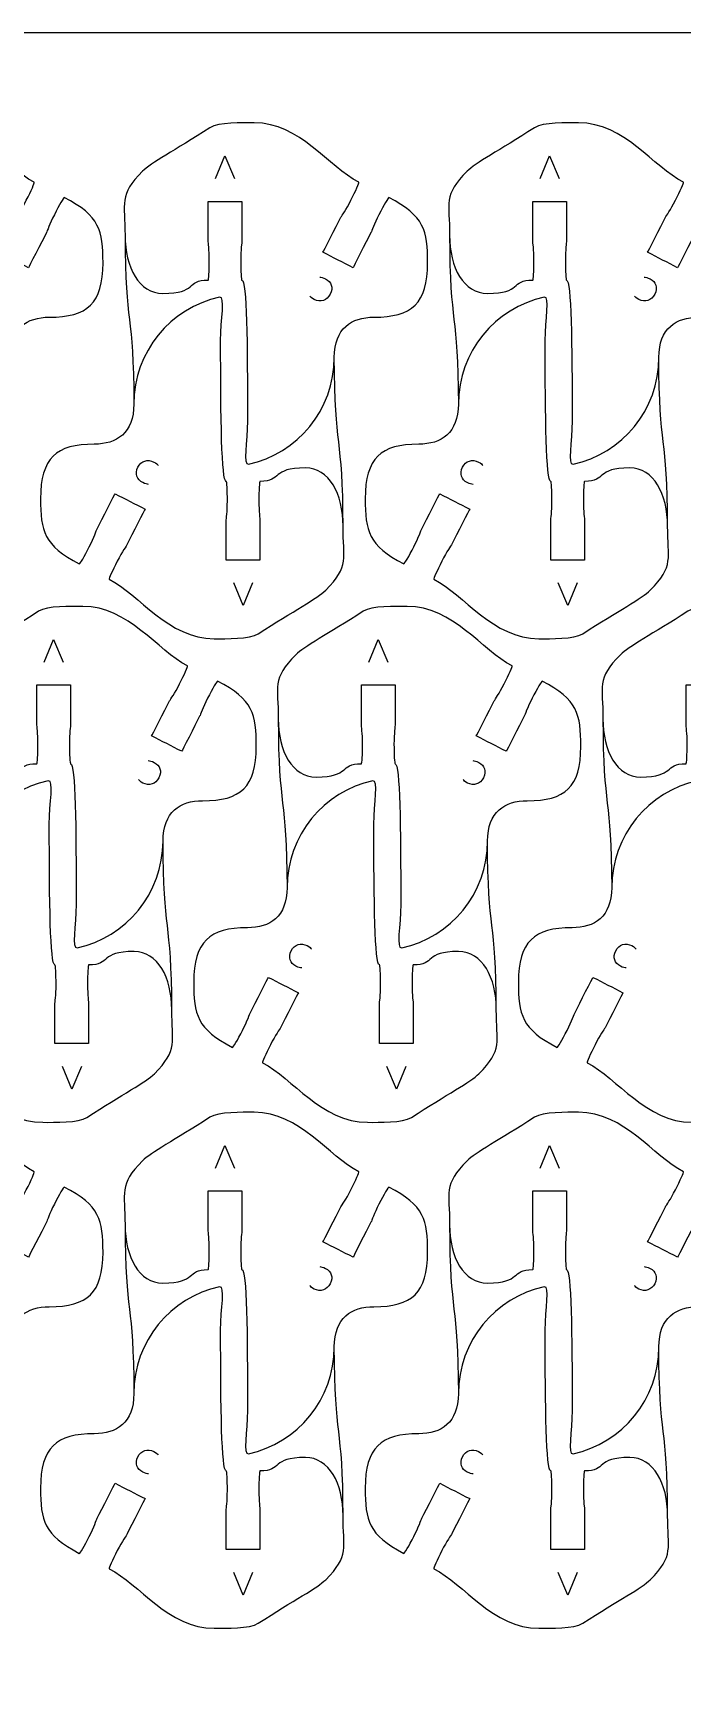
# Model space of a CAD drawing. Extents: x 0 to 300, y 0 to 300.
# Drawn here: x 96.4 to 154.2, y 153.5 to 300.1 of the extents above; entities that cross this region are included whole.
import ezdxf

# ---------------------------------------------------------------- set-up
doc = ezdxf.new("R2010")
doc.units = 0
doc.header["$MEASUREMENT"] = 0
doc.layers.add('DEFAULT', color=7, linetype='CONTINUOUS')

msp = doc.modelspace()

# ---------------------------------------------------------------- linework, layer by layer
at = {"layer": 'DEFAULT', "color": 250}
for points in [[(112.64, 287.15), (113.47, 289.17), (114.33, 287.15)], [(141.53, 287.15), (142.37, 289.17), (143.22, 287.15)], [(115.94, 251.17), (115.1, 249.15), (114.25, 251.17)], [(144.83, 251.17), (143.99, 249.15), (143.14, 251.17)], [(97.39, 244.12), (98.22, 246.14), (99.08, 244.12)], [(126.28, 244.12), (127.12, 246.14), (127.97, 244.12)], [(100.69, 208.14), (99.85, 206.12), (99, 208.14)], [(129.58, 208.14), (128.74, 206.12), (127.89, 208.14)], [(112.64, 199.1), (113.47, 201.12), (114.33, 199.1)], [(141.53, 199.1), (142.37, 201.12), (143.22, 199.1)], [(115.94, 163.12), (115.1, 161.1), (114.25, 163.12)], [(144.83, 163.12), (143.99, 161.1), (143.14, 163.12)]]:
    msp.add_lwpolyline(points, dxfattribs=at)
at = {"layer": 'DEFAULT', "color": 1}
for points, knots in [([(295, 0.1), (198.33, 0.1), (101.67, 0.1), (5, 0.1), (2.25, 0.1), (0, 2.35), (0, 5.1), (0, 101.77), (0, 198.43), (0, 295.1), (0, 297.85), (2.25, 300.1), (5, 300.1), (101.67, 300.1), (198.33, 300.1), (295, 300.1), (297.75, 300.1), (300, 297.85), (300, 295.1), (300, 198.43), (300, 101.77), (300, 5.1), (300, 2.35), (297.75, 0.1), (295, 0.1)], [0, 0, 0, 0, 822.047, 822.047, 822.047, 823.047, 823.047, 823.047, 1645.094, 1645.094, 1645.094, 1646.094, 1646.094, 1646.094, 2468.141, 2468.141, 2468.141, 2469.141, 2469.141, 2469.141, 3291.188, 3291.188, 3291.188, 3292.188, 3292.188, 3292.188, 3292.188]), ([(99.17, 285.45), (102.34, 283.82), (102.62, 282.51), (102.62, 279.65), (102.62, 276.03), (101.23, 274.81), (97.84, 274.81), (95.86, 274.81), (94.32, 273.83), (94.32, 271.23), (94.32, 266.57), (91.05, 262.68), (86.68, 261.72), (86.15, 261.62), (86.59, 263.73), (86.59, 265.57), (86.59, 272.51), (86.53, 278.11), (86.09, 278.11), (86.03, 278.11), (85.99, 278.89), (85.99, 279.86), (85.99, 280.83), (86.09, 281.44), (86.09, 281.61), (86.09, 282.78), (86.09, 283.95), (86.09, 285.11), (85.09, 285.11), (84.09, 285.11), (83.09, 285.11), (83.09, 283.95), (83.09, 282.78), (83.09, 281.61), (83.09, 281.44), (83.19, 280.83), (83.19, 279.86), (83.19, 278.89), (83.15, 278.11), (83.09, 278.11), (81.06, 278.11), (82.14, 276.92), (79.05, 276.92), (76.94, 276.92), (75.69, 279.23), (75.69, 282.09), (75.69, 284.98), (75.09, 285.64), (77.24, 287.79), (77.96, 288.51), (80.09, 289.63), (83.24, 291.67), (84, 292.16), (86.12, 292.11), (87.17, 292.11), (91.24, 292.11), (93.83, 288.18), (96.5, 286.81), (96.55, 286.79), (96.23, 286.07), (95.79, 285.21), (95.35, 284.35), (94.99, 283.85), (94.91, 283.7), (94.51, 282.91), (93.31, 280.58), (93.31, 280.58), (94.2, 280.12), (95.09, 279.67), (95.98, 279.21), (95.98, 279.21), (97.18, 281.55), (97.58, 282.33), (97.66, 282.49), (97.85, 283.07), (98.29, 283.93), (98.73, 284.79), (99.12, 285.47), (99.17, 285.45)], [1, 1, 1, 1, 2, 2, 2, 3, 3, 3, 4, 4, 4, 5, 5, 5, 6, 6, 6, 7, 7, 7, 8, 8, 8, 9, 9, 9, 18.921, 18.921, 18.921, 27.421, 27.421, 27.421, 37.342, 37.342, 37.342, 38.342, 38.342, 38.342, 39.342, 39.342, 39.342, 40.342, 40.342, 40.342, 41.342, 41.342, 41.342, 42.342, 42.342, 42.342, 43.342, 43.342, 43.342, 44.342, 44.342, 44.342, 45.342, 45.342, 45.342, 46.342, 46.342, 46.342, 47.342, 47.342, 47.342, 48.342, 48.342, 48.342, 56.848363, 56.848363, 56.848363, 57.848363, 57.848363, 57.848363, 58.848363, 58.848363, 58.848363, 59.848363, 59.848363, 59.848363, 59.848363]), ([(128.06, 285.45), (131.24, 283.82), (131.51, 282.51), (131.51, 279.65), (131.51, 276.03), (130.12, 274.81), (126.73, 274.81), (124.75, 274.81), (123.21, 273.83), (123.21, 271.23), (123.21, 266.57), (119.94, 262.68), (115.57, 261.72), (115.04, 261.62), (115.48, 263.73), (115.48, 265.57), (115.48, 272.51), (115.42, 278.11), (114.98, 278.11), (114.93, 278.11), (114.88, 278.89), (114.88, 279.86), (114.88, 280.83), (114.98, 281.44), (114.98, 281.61), (114.98, 282.78), (114.98, 283.95), (114.98, 285.11), (113.98, 285.11), (112.98, 285.11), (111.98, 285.11), (111.98, 283.95), (111.98, 282.78), (111.98, 281.61), (111.98, 281.44), (112.08, 280.83), (112.08, 279.86), (112.08, 278.89), (112.04, 278.11), (111.98, 278.11), (109.96, 278.11), (111.04, 276.92), (107.95, 276.92), (105.83, 276.92), (104.58, 279.23), (104.58, 282.09), (104.58, 284.98), (103.99, 285.64), (106.14, 287.79), (106.85, 288.51), (108.98, 289.63), (112.14, 291.67), (112.89, 292.16), (115.01, 292.11), (116.06, 292.11), (120.13, 292.11), (122.72, 288.18), (125.39, 286.81), (125.44, 286.79), (125.13, 286.07), (124.68, 285.21), (124.24, 284.35), (123.88, 283.85), (123.8, 283.7), (123.4, 282.91), (122.2, 280.58), (122.2, 280.58), (123.1, 280.12), (123.99, 279.67), (124.88, 279.21), (124.88, 279.21), (126.07, 281.55), (126.47, 282.33), (126.55, 282.49), (126.74, 283.07), (127.18, 283.93), (127.62, 284.79), (128.01, 285.47), (128.06, 285.45)], [1, 1, 1, 1, 2, 2, 2, 3, 3, 3, 4, 4, 4, 5, 5, 5, 6, 6, 6, 7, 7, 7, 8, 8, 8, 9, 9, 9, 18.921, 18.921, 18.921, 27.421, 27.421, 27.421, 37.342, 37.342, 37.342, 38.342, 38.342, 38.342, 39.342, 39.342, 39.342, 40.342, 40.342, 40.342, 41.342, 41.342, 41.342, 42.342, 42.342, 42.342, 43.342, 43.342, 43.342, 44.342, 44.342, 44.342, 45.342, 45.342, 45.342, 46.342, 46.342, 46.342, 47.342, 47.342, 47.342, 48.342, 48.342, 48.342, 56.848363, 56.848363, 56.848363, 57.848363, 57.848363, 57.848363, 58.848363, 58.848363, 58.848363, 59.848363, 59.848363, 59.848363, 59.848363]), ([(156.96, 285.45), (160.13, 283.82), (160.4, 282.51), (160.4, 279.65), (160.4, 276.03), (159.01, 274.81), (155.63, 274.81), (153.65, 274.81), (152.1, 273.83), (152.1, 271.23), (152.1, 266.57), (148.83, 262.68), (144.46, 261.72), (143.93, 261.62), (144.38, 263.73), (144.38, 265.57), (144.38, 272.51), (144.31, 278.11), (143.87, 278.11), (143.82, 278.11), (143.78, 278.89), (143.78, 279.86), (143.78, 280.83), (143.87, 281.44), (143.87, 281.61), (143.87, 282.78), (143.87, 283.95), (143.87, 285.11), (142.87, 285.11), (141.88, 285.11), (140.88, 285.11), (140.88, 283.95), (140.88, 282.78), (140.88, 281.61), (140.88, 281.44), (140.97, 280.83), (140.97, 279.86), (140.97, 278.89), (140.93, 278.11), (140.88, 278.11), (138.85, 278.11), (139.93, 276.92), (136.84, 276.92), (134.73, 276.92), (133.47, 279.23), (133.47, 282.09), (133.47, 284.98), (132.88, 285.64), (135.03, 287.79), (135.74, 288.51), (137.87, 289.63), (141.03, 291.67), (141.78, 292.16), (143.91, 292.11), (144.95, 292.11), (149.02, 292.11), (151.61, 288.18), (154.28, 286.81), (154.33, 286.79), (154.02, 286.07), (153.57, 285.21), (153.14, 284.35), (152.77, 283.85), (152.69, 283.7), (152.29, 282.91), (151.1, 280.58), (151.1, 280.58), (151.99, 280.12), (152.88, 279.67), (153.77, 279.21), (153.77, 279.21), (154.97, 281.55), (155.36, 282.33), (155.44, 282.49), (155.63, 283.07), (156.07, 283.93), (156.51, 284.79), (156.91, 285.47), (156.96, 285.45)], [1, 1, 1, 1, 2, 2, 2, 3, 3, 3, 4, 4, 4, 5, 5, 5, 6, 6, 6, 7, 7, 7, 8, 8, 8, 9, 9, 9, 18.921, 18.921, 18.921, 27.421, 27.421, 27.421, 37.342, 37.342, 37.342, 38.342, 38.342, 38.342, 39.342, 39.342, 39.342, 40.342, 40.342, 40.342, 41.342, 41.342, 41.342, 42.342, 42.342, 42.342, 43.342, 43.342, 43.342, 44.342, 44.342, 44.342, 45.342, 45.342, 45.342, 46.342, 46.342, 46.342, 47.342, 47.342, 47.342, 48.342, 48.342, 48.342, 56.848363, 56.848363, 56.848363, 57.848363, 57.848363, 57.848363, 58.848363, 58.848363, 58.848363, 59.848363, 59.848363, 59.848363, 59.848363]), ([(100.51, 252.87), (97.34, 254.49), (97.06, 255.8), (97.06, 258.66), (97.06, 262.28), (98.46, 263.51), (101.84, 263.51), (103.82, 263.51), (105.36, 264.48), (105.36, 267.08), (105.36, 271.74), (108.63, 275.63), (113, 276.59), (113.53, 276.69), (113.09, 274.58), (113.09, 272.74), (113.09, 265.81), (113.16, 260.2), (113.59, 260.2), (113.65, 260.2), (113.69, 259.42), (113.69, 258.45), (113.69, 257.48), (113.59, 256.87), (113.59, 256.7), (113.59, 255.53), (113.59, 254.36), (113.59, 253.2), (114.59, 253.2), (115.59, 253.2), (116.59, 253.2), (116.59, 254.36), (116.59, 255.53), (116.59, 256.7), (116.59, 256.87), (116.49, 257.48), (116.49, 258.45), (116.49, 259.42), (116.54, 260.2), (116.59, 260.2), (118.62, 260.2), (117.54, 261.4), (120.63, 261.4), (122.74, 261.4), (123.99, 259.09), (123.99, 256.22), (123.99, 253.33), (124.59, 252.67), (122.44, 250.52), (121.73, 249.81), (119.59, 248.68), (116.44, 246.64), (115.68, 246.15), (113.56, 246.2), (112.52, 246.2), (108.44, 246.2), (105.85, 250.13), (103.18, 251.5), (103.13, 251.53), (103.45, 252.24), (103.89, 253.1), (104.33, 253.97), (104.7, 254.46), (104.78, 254.62), (105.17, 255.4), (106.37, 257.73), (106.37, 257.73), (105.48, 258.19), (104.59, 258.64), (103.7, 259.1), (103.7, 259.1), (102.5, 256.76), (102.1, 255.98), (102.03, 255.83), (101.84, 255.24), (101.4, 254.38), (100.96, 253.52), (100.56, 252.84), (100.51, 252.87)], [1, 1, 1, 1, 2, 2, 2, 3, 3, 3, 4, 4, 4, 5, 5, 5, 6, 6, 6, 7, 7, 7, 8, 8, 8, 9, 9, 9, 18.92, 18.92, 18.92, 27.42, 27.42, 27.42, 37.34, 37.34, 37.34, 38.34, 38.34, 38.34, 39.34, 39.34, 39.34, 40.34, 40.34, 40.34, 41.34, 41.34, 41.34, 42.34, 42.34, 42.34, 43.34, 43.34, 43.34, 44.34, 44.34, 44.34, 45.34, 45.34, 45.34, 46.34, 46.34, 46.34, 47.34, 47.34, 47.34, 48.34, 48.34, 48.34, 56.846363, 56.846363, 56.846363, 57.846363, 57.846363, 57.846363, 58.846363, 58.846363, 58.846363, 59.846363, 59.846363, 59.846363, 59.846363]), ([(129.4, 252.87), (126.23, 254.49), (125.96, 255.8), (125.96, 258.66), (125.96, 262.28), (127.35, 263.51), (130.73, 263.51), (132.71, 263.51), (134.25, 264.48), (134.25, 267.08), (134.25, 271.74), (137.52, 275.63), (141.9, 276.59), (142.42, 276.69), (141.98, 274.58), (141.98, 272.74), (141.98, 265.81), (142.05, 260.2), (142.48, 260.2), (142.54, 260.2), (142.58, 259.42), (142.58, 258.45), (142.58, 257.48), (142.48, 256.87), (142.48, 256.7), (142.48, 255.53), (142.48, 254.36), (142.48, 253.2), (143.48, 253.2), (144.48, 253.2), (145.48, 253.2), (145.48, 254.36), (145.48, 255.53), (145.48, 256.7), (145.48, 256.87), (145.38, 257.48), (145.38, 258.45), (145.38, 259.42), (145.43, 260.2), (145.48, 260.2), (147.51, 260.2), (146.43, 261.4), (149.52, 261.4), (151.63, 261.4), (152.88, 259.09), (152.88, 256.22), (152.88, 253.33), (153.48, 252.67), (151.33, 250.52), (150.62, 249.81), (148.48, 248.68), (145.33, 246.64), (144.57, 246.15), (142.45, 246.2), (141.41, 246.2), (137.34, 246.2), (134.75, 250.13), (132.08, 251.5), (132.03, 251.53), (132.34, 252.24), (132.78, 253.1), (133.22, 253.97), (133.59, 254.46), (133.67, 254.62), (134.07, 255.4), (135.26, 257.73), (135.26, 257.73), (134.37, 258.19), (133.48, 258.64), (132.59, 259.1), (132.59, 259.1), (131.39, 256.76), (131, 255.98), (130.92, 255.83), (130.73, 255.24), (130.29, 254.38), (129.85, 253.52), (129.45, 252.84), (129.4, 252.87)], [1, 1, 1, 1, 2, 2, 2, 3, 3, 3, 4, 4, 4, 5, 5, 5, 6, 6, 6, 7, 7, 7, 8, 8, 8, 9, 9, 9, 18.92, 18.92, 18.92, 27.42, 27.42, 27.42, 37.34, 37.34, 37.34, 38.34, 38.34, 38.34, 39.34, 39.34, 39.34, 40.34, 40.34, 40.34, 41.34, 41.34, 41.34, 42.34, 42.34, 42.34, 43.34, 43.34, 43.34, 44.34, 44.34, 44.34, 45.34, 45.34, 45.34, 46.34, 46.34, 46.34, 47.34, 47.34, 47.34, 48.34, 48.34, 48.34, 56.846363, 56.846363, 56.846363, 57.846363, 57.846363, 57.846363, 58.846363, 58.846363, 58.846363, 59.846363, 59.846363, 59.846363, 59.846363]), ([(112.81, 242.42), (115.99, 240.79), (116.26, 239.48), (116.26, 236.62), (116.26, 233), (114.87, 231.78), (111.48, 231.78), (109.5, 231.78), (107.96, 230.8), (107.96, 228.2), (107.96, 223.54), (104.69, 219.65), (100.32, 218.69), (99.79, 218.59), (100.23, 220.7), (100.23, 222.55), (100.23, 229.48), (100.17, 235.08), (99.73, 235.08), (99.68, 235.08), (99.63, 235.87), (99.63, 236.83), (99.63, 237.8), (99.73, 238.41), (99.73, 238.59), (99.73, 239.75), (99.73, 240.92), (99.73, 242.09), (98.73, 242.09), (97.73, 242.09), (96.73, 242.09), (96.73, 240.92), (96.73, 239.75), (96.73, 238.59), (96.73, 238.41), (96.83, 237.8), (96.83, 236.83), (96.83, 235.87), (96.79, 235.08), (96.73, 235.08), (94.7, 235.08), (95.79, 233.89), (92.69, 233.89), (90.58, 233.89), (89.33, 236.2), (89.33, 239.07), (89.33, 241.95), (88.74, 242.62), (90.88, 244.77), (91.6, 245.48), (93.73, 246.61), (96.88, 248.64), (97.64, 249.13), (99.76, 249.08), (100.81, 249.08), (104.88, 249.08), (107.47, 245.15), (110.14, 243.78), (110.19, 243.76), (109.87, 243.04), (109.43, 242.18), (108.99, 241.32), (108.63, 240.82), (108.55, 240.67), (108.15, 239.89), (106.95, 237.55), (106.95, 237.55), (107.84, 237.1), (108.73, 236.64), (109.63, 236.18), (109.63, 236.18), (110.82, 238.52), (111.22, 239.3), (111.3, 239.46), (111.49, 240.04), (111.93, 240.9), (112.37, 241.77), (112.76, 242.44), (112.81, 242.42)], [1, 1, 1, 1, 2, 2, 2, 3, 3, 3, 4, 4, 4, 5, 5, 5, 6, 6, 6, 7, 7, 7, 8, 8, 8, 9, 9, 9, 18.921, 18.921, 18.921, 27.421, 27.421, 27.421, 37.342, 37.342, 37.342, 38.342, 38.342, 38.342, 39.342, 39.342, 39.342, 40.342, 40.342, 40.342, 41.342, 41.342, 41.342, 42.342, 42.342, 42.342, 43.342, 43.342, 43.342, 44.342, 44.342, 44.342, 45.342, 45.342, 45.342, 46.342, 46.342, 46.342, 47.342, 47.342, 47.342, 48.342, 48.342, 48.342, 56.848363, 56.848363, 56.848363, 57.848363, 57.848363, 57.848363, 58.848363, 58.848363, 58.848363, 59.848363, 59.848363, 59.848363, 59.848363]), ([(141.7, 242.42), (144.88, 240.79), (145.15, 239.48), (145.15, 236.62), (145.15, 233), (143.76, 231.78), (140.38, 231.78), (138.39, 231.78), (136.85, 230.8), (136.85, 228.2), (136.85, 223.54), (133.58, 219.65), (129.21, 218.69), (128.68, 218.59), (129.12, 220.7), (129.12, 222.55), (129.12, 229.48), (129.06, 235.08), (128.62, 235.08), (128.57, 235.08), (128.52, 235.87), (128.52, 236.83), (128.52, 237.8), (128.62, 238.41), (128.62, 238.59), (128.62, 239.75), (128.62, 240.92), (128.62, 242.09), (127.62, 242.09), (126.62, 242.09), (125.62, 242.09), (125.62, 240.92), (125.62, 239.75), (125.62, 238.59), (125.62, 238.41), (125.72, 237.8), (125.72, 236.83), (125.72, 235.87), (125.68, 235.08), (125.62, 235.08), (123.6, 235.08), (124.68, 233.89), (121.59, 233.89), (119.47, 233.89), (118.22, 236.2), (118.22, 239.07), (118.22, 241.95), (117.63, 242.62), (119.78, 244.77), (120.49, 245.48), (122.62, 246.61), (125.78, 248.64), (126.53, 249.13), (128.66, 249.08), (129.7, 249.08), (133.77, 249.08), (136.36, 245.15), (139.03, 243.78), (139.08, 243.76), (138.77, 243.04), (138.32, 242.18), (137.89, 241.32), (137.52, 240.82), (137.44, 240.67), (137.04, 239.89), (135.85, 237.55), (135.85, 237.55), (136.74, 237.1), (137.63, 236.64), (138.52, 236.18), (138.52, 236.18), (139.71, 238.52), (140.11, 239.3), (140.19, 239.46), (140.38, 240.04), (140.82, 240.9), (141.26, 241.77), (141.66, 242.44), (141.7, 242.42)], [1, 1, 1, 1, 2, 2, 2, 3, 3, 3, 4, 4, 4, 5, 5, 5, 6, 6, 6, 7, 7, 7, 8, 8, 8, 9, 9, 9, 18.921, 18.921, 18.921, 27.421, 27.421, 27.421, 37.342, 37.342, 37.342, 38.342, 38.342, 38.342, 39.342, 39.342, 39.342, 40.342, 40.342, 40.342, 41.342, 41.342, 41.342, 42.342, 42.342, 42.342, 43.342, 43.342, 43.342, 44.342, 44.342, 44.342, 45.342, 45.342, 45.342, 46.342, 46.342, 46.342, 47.342, 47.342, 47.342, 48.342, 48.342, 48.342, 56.848363, 56.848363, 56.848363, 57.848363, 57.848363, 57.848363, 58.848363, 58.848363, 58.848363, 59.848363, 59.848363, 59.848363, 59.848363]), ([(170.6, 242.42), (173.77, 240.79), (174.04, 239.48), (174.04, 236.62), (174.04, 233), (172.65, 231.78), (169.27, 231.78), (167.29, 231.78), (165.75, 230.8), (165.75, 228.2), (165.75, 223.54), (162.48, 219.65), (158.1, 218.69), (157.58, 218.59), (158.02, 220.7), (158.02, 222.55), (158.02, 229.48), (157.95, 235.08), (157.52, 235.08), (157.46, 235.08), (157.42, 235.87), (157.42, 236.83), (157.42, 237.8), (157.52, 238.41), (157.52, 238.59), (157.52, 239.75), (157.52, 240.92), (157.52, 242.09), (156.52, 242.09), (155.52, 242.09), (154.52, 242.09), (154.52, 240.92), (154.52, 239.75), (154.52, 238.59), (154.52, 238.41), (154.62, 237.8), (154.62, 236.83), (154.62, 235.87), (154.57, 235.08), (154.52, 235.08), (152.49, 235.08), (153.57, 233.89), (150.48, 233.89), (148.37, 233.89), (147.12, 236.2), (147.12, 239.07), (147.12, 241.95), (146.52, 242.62), (148.67, 244.77), (149.38, 245.48), (151.52, 246.61), (154.67, 248.64), (155.43, 249.13), (157.55, 249.08), (158.59, 249.08), (162.66, 249.08), (165.25, 245.15), (167.92, 243.78), (167.97, 243.76), (167.66, 243.04), (167.22, 242.18), (166.78, 241.32), (166.41, 240.82), (166.33, 240.67), (165.93, 239.89), (164.74, 237.55), (164.74, 237.55), (165.63, 237.1), (166.52, 236.64), (167.41, 236.18), (167.41, 236.18), (168.61, 238.52), (169, 239.3), (169.08, 239.46), (169.27, 240.04), (169.71, 240.9), (170.15, 241.77), (170.55, 242.44), (170.6, 242.42)], [1, 1, 1, 1, 2, 2, 2, 3, 3, 3, 4, 4, 4, 5, 5, 5, 6, 6, 6, 7, 7, 7, 8, 8, 8, 9, 9, 9, 18.921, 18.921, 18.921, 27.421, 27.421, 27.421, 37.342, 37.342, 37.342, 38.342, 38.342, 38.342, 39.342, 39.342, 39.342, 40.342, 40.342, 40.342, 41.342, 41.342, 41.342, 42.342, 42.342, 42.342, 43.342, 43.342, 43.342, 44.342, 44.342, 44.342, 45.342, 45.342, 45.342, 46.342, 46.342, 46.342, 47.342, 47.342, 47.342, 48.342, 48.342, 48.342, 56.848363, 56.848363, 56.848363, 57.848363, 57.848363, 57.848363, 58.848363, 58.848363, 58.848363, 59.848363, 59.848363, 59.848363, 59.848363]), ([(85.26, 209.84), (82.09, 211.46), (81.81, 212.78), (81.81, 215.63), (81.81, 219.25), (83.21, 220.48), (86.59, 220.48), (88.57, 220.48), (90.11, 221.45), (90.11, 224.05), (90.11, 228.71), (93.38, 232.6), (97.75, 233.56), (98.28, 233.66), (97.84, 231.55), (97.84, 229.71), (97.84, 222.78), (97.91, 217.17), (98.34, 217.17), (98.4, 217.17), (98.44, 216.39), (98.44, 215.42), (98.44, 214.45), (98.34, 213.85), (98.34, 213.67), (98.34, 212.5), (98.34, 211.34), (98.34, 210.17), (99.34, 210.17), (100.34, 210.17), (101.34, 210.17), (101.34, 211.34), (101.34, 212.5), (101.34, 213.67), (101.34, 213.85), (101.24, 214.45), (101.24, 215.42), (101.24, 216.39), (101.29, 217.17), (101.34, 217.17), (103.37, 217.17), (102.29, 218.37), (105.38, 218.37), (107.49, 218.37), (108.74, 216.06), (108.74, 213.19), (108.74, 210.31), (109.34, 209.64), (107.19, 207.49), (106.48, 206.78), (104.34, 205.65), (101.19, 203.61), (100.43, 203.12), (98.31, 203.17), (97.27, 203.17), (93.19, 203.17), (90.6, 207.11), (87.93, 208.47), (87.88, 208.5), (88.2, 209.21), (88.64, 210.08), (89.08, 210.94), (89.45, 211.43), (89.52, 211.59), (89.92, 212.37), (91.12, 214.7), (91.12, 214.7), (90.23, 215.16), (89.34, 215.62), (88.45, 216.07), (88.45, 216.07), (87.25, 213.73), (86.85, 212.95), (86.78, 212.8), (86.59, 212.21), (86.15, 211.35), (85.71, 210.49), (85.31, 209.81), (85.26, 209.84)], [1, 1, 1, 1, 2, 2, 2, 3, 3, 3, 4, 4, 4, 5, 5, 5, 6, 6, 6, 7, 7, 7, 8, 8, 8, 9, 9, 9, 18.92, 18.92, 18.92, 27.42, 27.42, 27.42, 37.34, 37.34, 37.34, 38.34, 38.34, 38.34, 39.34, 39.34, 39.34, 40.34, 40.34, 40.34, 41.34, 41.34, 41.34, 42.34, 42.34, 42.34, 43.34, 43.34, 43.34, 44.34, 44.34, 44.34, 45.34, 45.34, 45.34, 46.34, 46.34, 46.34, 47.34, 47.34, 47.34, 48.34, 48.34, 48.34, 56.846363, 56.846363, 56.846363, 57.846363, 57.846363, 57.846363, 58.846363, 58.846363, 58.846363, 59.846363, 59.846363, 59.846363, 59.846363]), ([(114.15, 209.84), (110.98, 211.46), (110.7, 212.78), (110.7, 215.63), (110.7, 219.25), (112.1, 220.48), (115.48, 220.48), (117.46, 220.48), (119, 221.45), (119, 224.05), (119, 228.71), (122.27, 232.6), (126.64, 233.56), (127.17, 233.66), (126.73, 231.55), (126.73, 229.71), (126.73, 222.78), (126.8, 217.17), (127.23, 217.17), (127.29, 217.17), (127.33, 216.39), (127.33, 215.42), (127.33, 214.45), (127.23, 213.85), (127.23, 213.67), (127.23, 212.5), (127.23, 211.34), (127.23, 210.17), (128.23, 210.17), (129.23, 210.17), (130.23, 210.17), (130.23, 211.34), (130.23, 212.5), (130.23, 213.67), (130.23, 213.85), (130.13, 214.45), (130.13, 215.42), (130.13, 216.39), (130.18, 217.17), (130.23, 217.17), (132.26, 217.17), (131.18, 218.37), (134.27, 218.37), (136.38, 218.37), (137.63, 216.06), (137.63, 213.19), (137.63, 210.31), (138.23, 209.64), (136.08, 207.49), (135.37, 206.78), (133.23, 205.65), (130.08, 203.61), (129.32, 203.12), (127.2, 203.17), (126.16, 203.17), (122.08, 203.17), (119.5, 207.11), (116.82, 208.47), (116.77, 208.5), (117.09, 209.21), (117.53, 210.08), (117.97, 210.94), (118.34, 211.43), (118.42, 211.59), (118.81, 212.37), (120.01, 214.7), (120.01, 214.7), (119.12, 215.16), (118.23, 215.62), (117.34, 216.07), (117.34, 216.07), (116.14, 213.73), (115.74, 212.95), (115.67, 212.8), (115.48, 212.21), (115.04, 211.35), (114.6, 210.49), (114.2, 209.81), (114.15, 209.84)], [1, 1, 1, 1, 2, 2, 2, 3, 3, 3, 4, 4, 4, 5, 5, 5, 6, 6, 6, 7, 7, 7, 8, 8, 8, 9, 9, 9, 18.92, 18.92, 18.92, 27.42, 27.42, 27.42, 37.34, 37.34, 37.34, 38.34, 38.34, 38.34, 39.34, 39.34, 39.34, 40.34, 40.34, 40.34, 41.34, 41.34, 41.34, 42.34, 42.34, 42.34, 43.34, 43.34, 43.34, 44.34, 44.34, 44.34, 45.34, 45.34, 45.34, 46.34, 46.34, 46.34, 47.34, 47.34, 47.34, 48.34, 48.34, 48.34, 56.846363, 56.846363, 56.846363, 57.846363, 57.846363, 57.846363, 58.846363, 58.846363, 58.846363, 59.846363, 59.846363, 59.846363, 59.846363]), ([(143.04, 209.84), (139.87, 211.46), (139.6, 212.78), (139.6, 215.63), (139.6, 219.25), (140.99, 220.48), (144.37, 220.48), (146.35, 220.48), (147.9, 221.45), (147.9, 224.05), (147.9, 228.71), (151.17, 232.6), (155.54, 233.56), (156.07, 233.66), (155.62, 231.55), (155.62, 229.71), (155.62, 222.78), (155.69, 217.17), (156.13, 217.17), (156.18, 217.17), (156.22, 216.39), (156.22, 215.42), (156.22, 214.45), (156.13, 213.85), (156.13, 213.67), (156.13, 212.5), (156.13, 211.34), (156.13, 210.17), (157.12, 210.17), (158.12, 210.17), (159.12, 210.17), (159.12, 211.34), (159.12, 212.5), (159.12, 213.67), (159.12, 213.85), (159.03, 214.45), (159.03, 215.42), (159.03, 216.39), (159.07, 217.17), (159.12, 217.17), (161.15, 217.17), (160.07, 218.37), (163.16, 218.37), (165.27, 218.37), (166.53, 216.06), (166.53, 213.19), (166.53, 210.31), (167.12, 209.64), (164.97, 207.49), (164.26, 206.78), (162.13, 205.65), (158.97, 203.61), (158.22, 203.12), (156.09, 203.17), (155.05, 203.17), (150.98, 203.17), (148.39, 207.11), (145.72, 208.47), (145.67, 208.5), (145.98, 209.21), (146.43, 210.08), (146.86, 210.94), (147.23, 211.43), (147.31, 211.59), (147.71, 212.37), (148.9, 214.7), (148.9, 214.7), (148.01, 215.16), (147.12, 215.62), (146.23, 216.07), (146.23, 216.07), (145.03, 213.73), (144.64, 212.95), (144.56, 212.8), (144.37, 212.21), (143.93, 211.35), (143.49, 210.49), (143.09, 209.81), (143.04, 209.84)], [1, 1, 1, 1, 2, 2, 2, 3, 3, 3, 4, 4, 4, 5, 5, 5, 6, 6, 6, 7, 7, 7, 8, 8, 8, 9, 9, 9, 18.92, 18.92, 18.92, 27.42, 27.42, 27.42, 37.34, 37.34, 37.34, 38.34, 38.34, 38.34, 39.34, 39.34, 39.34, 40.34, 40.34, 40.34, 41.34, 41.34, 41.34, 42.34, 42.34, 42.34, 43.34, 43.34, 43.34, 44.34, 44.34, 44.34, 45.34, 45.34, 45.34, 46.34, 46.34, 46.34, 47.34, 47.34, 47.34, 48.34, 48.34, 48.34, 56.846363, 56.846363, 56.846363, 57.846363, 57.846363, 57.846363, 58.846363, 58.846363, 58.846363, 59.846363, 59.846363, 59.846363, 59.846363]), ([(99.17, 197.4), (102.34, 195.78), (102.62, 194.46), (102.62, 191.61), (102.62, 187.99), (101.23, 186.76), (97.84, 186.76), (95.86, 186.76), (94.32, 185.79), (94.32, 183.18), (94.32, 178.53), (91.05, 174.63), (86.68, 173.68), (86.15, 173.58), (86.59, 175.68), (86.59, 177.53), (86.59, 184.46), (86.53, 190.07), (86.09, 190.07), (86.03, 190.07), (85.99, 190.85), (85.99, 191.82), (85.99, 192.79), (86.09, 193.39), (86.09, 193.57), (86.09, 194.73), (86.09, 195.9), (86.09, 197.07), (85.09, 197.07), (84.09, 197.07), (83.09, 197.07), (83.09, 195.9), (83.09, 194.73), (83.09, 193.57), (83.09, 193.39), (83.19, 192.79), (83.19, 191.82), (83.19, 190.85), (83.15, 190.07), (83.09, 190.07), (81.06, 190.07), (82.14, 188.87), (79.05, 188.87), (76.94, 188.87), (75.69, 191.18), (75.69, 194.05), (75.69, 196.93), (75.09, 197.6), (77.24, 199.75), (77.96, 200.46), (80.09, 201.59), (83.24, 203.62), (84, 204.11), (86.12, 204.07), (87.17, 204.07), (91.24, 204.07), (93.83, 200.13), (96.5, 198.77), (96.55, 198.74), (96.23, 198.02), (95.79, 197.16), (95.35, 196.3), (94.99, 195.81), (94.91, 195.65), (94.51, 194.87), (93.31, 192.53), (93.31, 192.53), (94.2, 192.08), (95.09, 191.62), (95.98, 191.17), (95.98, 191.17), (97.18, 193.51), (97.58, 194.28), (97.66, 194.44), (97.85, 195.03), (98.29, 195.89), (98.73, 196.75), (99.12, 197.43), (99.17, 197.4)], [1, 1, 1, 1, 2, 2, 2, 3, 3, 3, 4, 4, 4, 5, 5, 5, 6, 6, 6, 7, 7, 7, 8, 8, 8, 9, 9, 9, 18.92, 18.92, 18.92, 27.42, 27.42, 27.42, 37.34, 37.34, 37.34, 38.34, 38.34, 38.34, 39.34, 39.34, 39.34, 40.34, 40.34, 40.34, 41.34, 41.34, 41.34, 42.34, 42.34, 42.34, 43.34, 43.34, 43.34, 44.34, 44.34, 44.34, 45.34, 45.34, 45.34, 46.34, 46.34, 46.34, 47.34, 47.34, 47.34, 48.34, 48.34, 48.34, 56.846363, 56.846363, 56.846363, 57.846363, 57.846363, 57.846363, 58.846363, 58.846363, 58.846363, 59.846363, 59.846363, 59.846363, 59.846363]), ([(128.06, 197.4), (131.24, 195.78), (131.51, 194.46), (131.51, 191.61), (131.51, 187.99), (130.12, 186.76), (126.73, 186.76), (124.75, 186.76), (123.21, 185.79), (123.21, 183.18), (123.21, 178.53), (119.94, 174.63), (115.57, 173.68), (115.04, 173.58), (115.48, 175.68), (115.48, 177.53), (115.48, 184.46), (115.42, 190.07), (114.98, 190.07), (114.93, 190.07), (114.88, 190.85), (114.88, 191.82), (114.88, 192.79), (114.98, 193.39), (114.98, 193.57), (114.98, 194.73), (114.98, 195.9), (114.98, 197.07), (113.98, 197.07), (112.98, 197.07), (111.98, 197.07), (111.98, 195.9), (111.98, 194.73), (111.98, 193.57), (111.98, 193.39), (112.08, 192.79), (112.08, 191.82), (112.08, 190.85), (112.04, 190.07), (111.98, 190.07), (109.96, 190.07), (111.04, 188.87), (107.95, 188.87), (105.83, 188.87), (104.58, 191.18), (104.58, 194.05), (104.58, 196.93), (103.99, 197.6), (106.14, 199.75), (106.85, 200.46), (108.98, 201.59), (112.14, 203.62), (112.89, 204.11), (115.01, 204.07), (116.06, 204.07), (120.13, 204.07), (122.72, 200.13), (125.39, 198.77), (125.44, 198.74), (125.13, 198.02), (124.68, 197.16), (124.24, 196.3), (123.88, 195.81), (123.8, 195.65), (123.4, 194.87), (122.2, 192.53), (122.2, 192.53), (123.1, 192.08), (123.99, 191.62), (124.88, 191.17), (124.88, 191.17), (126.07, 193.51), (126.47, 194.28), (126.55, 194.44), (126.74, 195.03), (127.18, 195.89), (127.62, 196.75), (128.01, 197.43), (128.06, 197.4)], [1, 1, 1, 1, 2, 2, 2, 3, 3, 3, 4, 4, 4, 5, 5, 5, 6, 6, 6, 7, 7, 7, 8, 8, 8, 9, 9, 9, 18.92, 18.92, 18.92, 27.42, 27.42, 27.42, 37.34, 37.34, 37.34, 38.34, 38.34, 38.34, 39.34, 39.34, 39.34, 40.34, 40.34, 40.34, 41.34, 41.34, 41.34, 42.34, 42.34, 42.34, 43.34, 43.34, 43.34, 44.34, 44.34, 44.34, 45.34, 45.34, 45.34, 46.34, 46.34, 46.34, 47.34, 47.34, 47.34, 48.34, 48.34, 48.34, 56.846363, 56.846363, 56.846363, 57.846363, 57.846363, 57.846363, 58.846363, 58.846363, 58.846363, 59.846363, 59.846363, 59.846363, 59.846363]), ([(156.96, 197.4), (160.13, 195.78), (160.4, 194.46), (160.4, 191.61), (160.4, 187.99), (159.01, 186.76), (155.63, 186.76), (153.65, 186.76), (152.1, 185.79), (152.1, 183.18), (152.1, 178.53), (148.83, 174.63), (144.46, 173.68), (143.93, 173.58), (144.38, 175.68), (144.38, 177.53), (144.38, 184.46), (144.31, 190.07), (143.87, 190.07), (143.82, 190.07), (143.78, 190.85), (143.78, 191.82), (143.78, 192.79), (143.87, 193.39), (143.87, 193.57), (143.87, 194.73), (143.87, 195.9), (143.87, 197.07), (142.87, 197.07), (141.88, 197.07), (140.88, 197.07), (140.88, 195.9), (140.88, 194.73), (140.88, 193.57), (140.88, 193.39), (140.97, 192.79), (140.97, 191.82), (140.97, 190.85), (140.93, 190.07), (140.88, 190.07), (138.85, 190.07), (139.93, 188.87), (136.84, 188.87), (134.73, 188.87), (133.47, 191.18), (133.47, 194.05), (133.47, 196.93), (132.88, 197.6), (135.03, 199.75), (135.74, 200.46), (137.87, 201.59), (141.03, 203.62), (141.78, 204.11), (143.91, 204.07), (144.95, 204.07), (149.02, 204.07), (151.61, 200.13), (154.28, 198.77), (154.33, 198.74), (154.02, 198.02), (153.57, 197.16), (153.14, 196.3), (152.77, 195.81), (152.69, 195.65), (152.29, 194.87), (151.1, 192.53), (151.1, 192.53), (151.99, 192.08), (152.88, 191.62), (153.77, 191.17), (153.77, 191.17), (154.97, 193.51), (155.36, 194.28), (155.44, 194.44), (155.63, 195.03), (156.07, 195.89), (156.51, 196.75), (156.91, 197.43), (156.96, 197.4)], [1, 1, 1, 1, 2, 2, 2, 3, 3, 3, 4, 4, 4, 5, 5, 5, 6, 6, 6, 7, 7, 7, 8, 8, 8, 9, 9, 9, 18.92, 18.92, 18.92, 27.42, 27.42, 27.42, 37.34, 37.34, 37.34, 38.34, 38.34, 38.34, 39.34, 39.34, 39.34, 40.34, 40.34, 40.34, 41.34, 41.34, 41.34, 42.34, 42.34, 42.34, 43.34, 43.34, 43.34, 44.34, 44.34, 44.34, 45.34, 45.34, 45.34, 46.34, 46.34, 46.34, 47.34, 47.34, 47.34, 48.34, 48.34, 48.34, 56.846363, 56.846363, 56.846363, 57.846363, 57.846363, 57.846363, 58.846363, 58.846363, 58.846363, 59.846363, 59.846363, 59.846363, 59.846363]), ([(100.51, 164.82), (97.34, 166.44), (97.06, 167.76), (97.06, 170.61), (97.06, 174.23), (98.46, 175.46), (101.84, 175.46), (103.82, 175.46), (105.36, 176.43), (105.36, 179.04), (105.36, 183.69), (108.63, 187.58), (113, 188.54), (113.53, 188.64), (113.09, 186.54), (113.09, 184.69), (113.09, 177.76), (113.16, 172.15), (113.59, 172.15), (113.65, 172.15), (113.69, 171.37), (113.69, 170.4), (113.69, 169.43), (113.59, 168.83), (113.59, 168.65), (113.59, 167.48), (113.59, 166.32), (113.59, 165.15), (114.59, 165.15), (115.59, 165.15), (116.59, 165.15), (116.59, 166.32), (116.59, 167.48), (116.59, 168.65), (116.59, 168.83), (116.49, 169.43), (116.49, 170.4), (116.49, 171.37), (116.54, 172.15), (116.59, 172.15), (118.62, 172.15), (117.54, 173.35), (120.63, 173.35), (122.74, 173.35), (123.99, 171.04), (123.99, 168.17), (123.99, 165.29), (124.59, 164.62), (122.44, 162.47), (121.73, 161.76), (119.59, 160.63), (116.44, 158.6), (115.68, 158.11), (113.56, 158.15), (112.52, 158.15), (108.44, 158.15), (105.85, 162.09), (103.18, 163.45), (103.13, 163.48), (103.45, 164.19), (103.89, 165.06), (104.33, 165.92), (104.7, 166.41), (104.78, 166.57), (105.17, 167.35), (106.37, 169.69), (106.37, 169.69), (105.48, 170.14), (104.59, 170.6), (103.7, 171.05), (103.7, 171.05), (102.5, 168.71), (102.1, 167.94), (102.03, 167.78), (101.84, 167.19), (101.4, 166.33), (100.96, 165.47), (100.56, 164.79), (100.51, 164.82)], [1, 1, 1, 1, 2, 2, 2, 3, 3, 3, 4, 4, 4, 5, 5, 5, 6, 6, 6, 7, 7, 7, 8, 8, 8, 9, 9, 9, 18.92, 18.92, 18.92, 27.42, 27.42, 27.42, 37.34, 37.34, 37.34, 38.34, 38.34, 38.34, 39.34, 39.34, 39.34, 40.34, 40.34, 40.34, 41.34, 41.34, 41.34, 42.34, 42.34, 42.34, 43.34, 43.34, 43.34, 44.34, 44.34, 44.34, 45.34, 45.34, 45.34, 46.34, 46.34, 46.34, 47.34, 47.34, 47.34, 48.34, 48.34, 48.34, 56.846363, 56.846363, 56.846363, 57.846363, 57.846363, 57.846363, 58.846363, 58.846363, 58.846363, 59.846363, 59.846363, 59.846363, 59.846363]), ([(129.4, 164.82), (126.23, 166.44), (125.96, 167.76), (125.96, 170.61), (125.96, 174.23), (127.35, 175.46), (130.73, 175.46), (132.71, 175.46), (134.25, 176.43), (134.25, 179.04), (134.25, 183.69), (137.52, 187.58), (141.9, 188.54), (142.42, 188.64), (141.98, 186.54), (141.98, 184.69), (141.98, 177.76), (142.05, 172.15), (142.48, 172.15), (142.54, 172.15), (142.58, 171.37), (142.58, 170.4), (142.58, 169.43), (142.48, 168.83), (142.48, 168.65), (142.48, 167.48), (142.48, 166.32), (142.48, 165.15), (143.48, 165.15), (144.48, 165.15), (145.48, 165.15), (145.48, 166.32), (145.48, 167.48), (145.48, 168.65), (145.48, 168.83), (145.38, 169.43), (145.38, 170.4), (145.38, 171.37), (145.43, 172.15), (145.48, 172.15), (147.51, 172.15), (146.43, 173.35), (149.52, 173.35), (151.63, 173.35), (152.88, 171.04), (152.88, 168.17), (152.88, 165.29), (153.48, 164.62), (151.33, 162.47), (150.62, 161.76), (148.48, 160.63), (145.33, 158.6), (144.57, 158.11), (142.45, 158.15), (141.41, 158.15), (137.34, 158.15), (134.75, 162.09), (132.08, 163.45), (132.03, 163.48), (132.34, 164.19), (132.78, 165.06), (133.22, 165.92), (133.59, 166.41), (133.67, 166.57), (134.07, 167.35), (135.26, 169.69), (135.26, 169.69), (134.37, 170.14), (133.48, 170.6), (132.59, 171.05), (132.59, 171.05), (131.39, 168.71), (131, 167.94), (130.92, 167.78), (130.73, 167.19), (130.29, 166.33), (129.85, 165.47), (129.45, 164.79), (129.4, 164.82)], [1, 1, 1, 1, 2, 2, 2, 3, 3, 3, 4, 4, 4, 5, 5, 5, 6, 6, 6, 7, 7, 7, 8, 8, 8, 9, 9, 9, 18.92, 18.92, 18.92, 27.42, 27.42, 27.42, 37.34, 37.34, 37.34, 38.34, 38.34, 38.34, 39.34, 39.34, 39.34, 40.34, 40.34, 40.34, 41.34, 41.34, 41.34, 42.34, 42.34, 42.34, 43.34, 43.34, 43.34, 44.34, 44.34, 44.34, 45.34, 45.34, 45.34, 46.34, 46.34, 46.34, 47.34, 47.34, 47.34, 48.34, 48.34, 48.34, 56.846363, 56.846363, 56.846363, 57.846363, 57.846363, 57.846363, 58.846363, 58.846363, 58.846363, 59.846363, 59.846363, 59.846363, 59.846363])]:
    msp.add_open_spline(points, degree=3, knots=knots, dxfattribs=at)
for points in [[(104.58, 282.09), (104.58, 273.84), (105.36, 275.38), (105.36, 267.08)], [(133.47, 282.09), (133.47, 273.84), (134.25, 275.38), (134.25, 267.08)], [(123.99, 256.22), (123.99, 264.47), (123.21, 262.93), (123.21, 271.23)], [(152.88, 256.22), (152.88, 264.47), (152.1, 262.93), (152.1, 271.23)], [(118.22, 239.07), (118.22, 230.82), (119, 232.35), (119, 224.06)], [(147.12, 239.07), (147.12, 230.82), (147.9, 232.35), (147.9, 224.06)], [(108.74, 213.19), (108.74, 221.44), (107.96, 219.9), (107.96, 228.2)], [(137.63, 213.19), (137.63, 221.44), (136.85, 219.9), (136.85, 228.2)], [(104.58, 194.05), (104.58, 185.8), (105.36, 187.33), (105.36, 179.04)], [(133.47, 194.05), (133.47, 185.8), (134.25, 187.33), (134.25, 179.04)], [(123.99, 168.17), (123.99, 176.42), (123.21, 174.89), (123.21, 183.18)], [(152.88, 168.17), (152.88, 176.42), (152.1, 174.89), (152.1, 183.18)]]:
    msp.add_open_spline(points, degree=3, dxfattribs=at)
at = {"layer": 'DEFAULT', "color": 250}
for points in [[(121.91, 278.38), (122.01, 278.38), (122.21, 278.33), (122.42, 278.22), (122.93, 277.96), (123.15, 277.44), (122.85, 276.86), (122.56, 276.29), (121.98, 276.11), (121.42, 276.39), (121.2, 276.51), (121.08, 276.63), (121.04, 276.69)], [(150.8, 278.38), (150.9, 278.38), (151.1, 278.33), (151.32, 278.22), (151.82, 277.96), (152.04, 277.44), (151.74, 276.86), (151.45, 276.29), (150.87, 276.11), (150.32, 276.39), (150.09, 276.51), (149.98, 276.63), (149.93, 276.69)], [(106.67, 259.93), (106.56, 259.94), (106.37, 259.98), (106.15, 260.09), (105.64, 260.35), (105.43, 260.87), (105.73, 261.46), (106.02, 262.02), (106.59, 262.21), (107.15, 261.92), (107.38, 261.81), (107.49, 261.69), (107.54, 261.62)], [(135.56, 259.93), (135.45, 259.94), (135.26, 259.98), (135.04, 260.09), (134.54, 260.35), (134.32, 260.87), (134.62, 261.46), (134.91, 262.02), (135.48, 262.21), (136.04, 261.92), (136.27, 261.81), (136.38, 261.69), (136.43, 261.62)], [(106.65, 235.35), (106.76, 235.35), (106.95, 235.3), (107.17, 235.19), (107.68, 234.93), (107.9, 234.42), (107.6, 233.83), (107.31, 233.26), (106.73, 233.08), (106.17, 233.36), (105.95, 233.48), (105.83, 233.6), (105.79, 233.66)], [(135.55, 235.35), (135.65, 235.35), (135.85, 235.3), (136.07, 235.19), (136.57, 234.93), (136.79, 234.42), (136.49, 233.83), (136.2, 233.26), (135.62, 233.08), (135.07, 233.36), (134.84, 233.48), (134.72, 233.6), (134.68, 233.66)], [(120.31, 216.91), (120.2, 216.91), (120.01, 216.95), (119.79, 217.06), (119.28, 217.32), (119.07, 217.84), (119.37, 218.43), (119.66, 218.99), (120.23, 219.18), (120.79, 218.89), (121.02, 218.78), (121.13, 218.66), (121.18, 218.59)], [(149.2, 216.91), (149.1, 216.91), (148.9, 216.95), (148.68, 217.06), (148.18, 217.32), (147.96, 217.84), (148.26, 218.43), (148.55, 218.99), (149.13, 219.18), (149.68, 218.89), (149.91, 218.78), (150.02, 218.66), (150.07, 218.59)], [(121.91, 190.33), (122.01, 190.33), (122.21, 190.29), (122.42, 190.17), (122.93, 189.91), (123.15, 189.4), (122.85, 188.81), (122.56, 188.25), (121.98, 188.06), (121.42, 188.34), (121.2, 188.46), (121.08, 188.58), (121.04, 188.64)], [(150.8, 190.33), (150.9, 190.33), (151.1, 190.29), (151.32, 190.17), (151.82, 189.91), (152.04, 189.4), (151.74, 188.81), (151.45, 188.25), (150.87, 188.06), (150.32, 188.34), (150.09, 188.46), (149.98, 188.58), (149.93, 188.64)], [(106.67, 171.89), (106.56, 171.89), (106.37, 171.93), (106.15, 172.05), (105.64, 172.3), (105.43, 172.82), (105.73, 173.41), (106.02, 173.97), (106.59, 174.16), (107.15, 173.87), (107.38, 173.76), (107.49, 173.64), (107.54, 173.58)], [(135.56, 171.89), (135.45, 171.89), (135.26, 171.93), (135.04, 172.05), (134.54, 172.3), (134.32, 172.82), (134.62, 173.41), (134.91, 173.97), (135.48, 174.16), (136.04, 173.87), (136.27, 173.76), (136.38, 173.64), (136.43, 173.58)]]:
    msp.add_open_spline(points, degree=3, knots=[0, 0, 0, 0, 1, 1, 1, 2, 2, 2, 3, 3, 3, 4, 4, 4, 4], dxfattribs=at)

doc.saveas('drawing.dxf')
